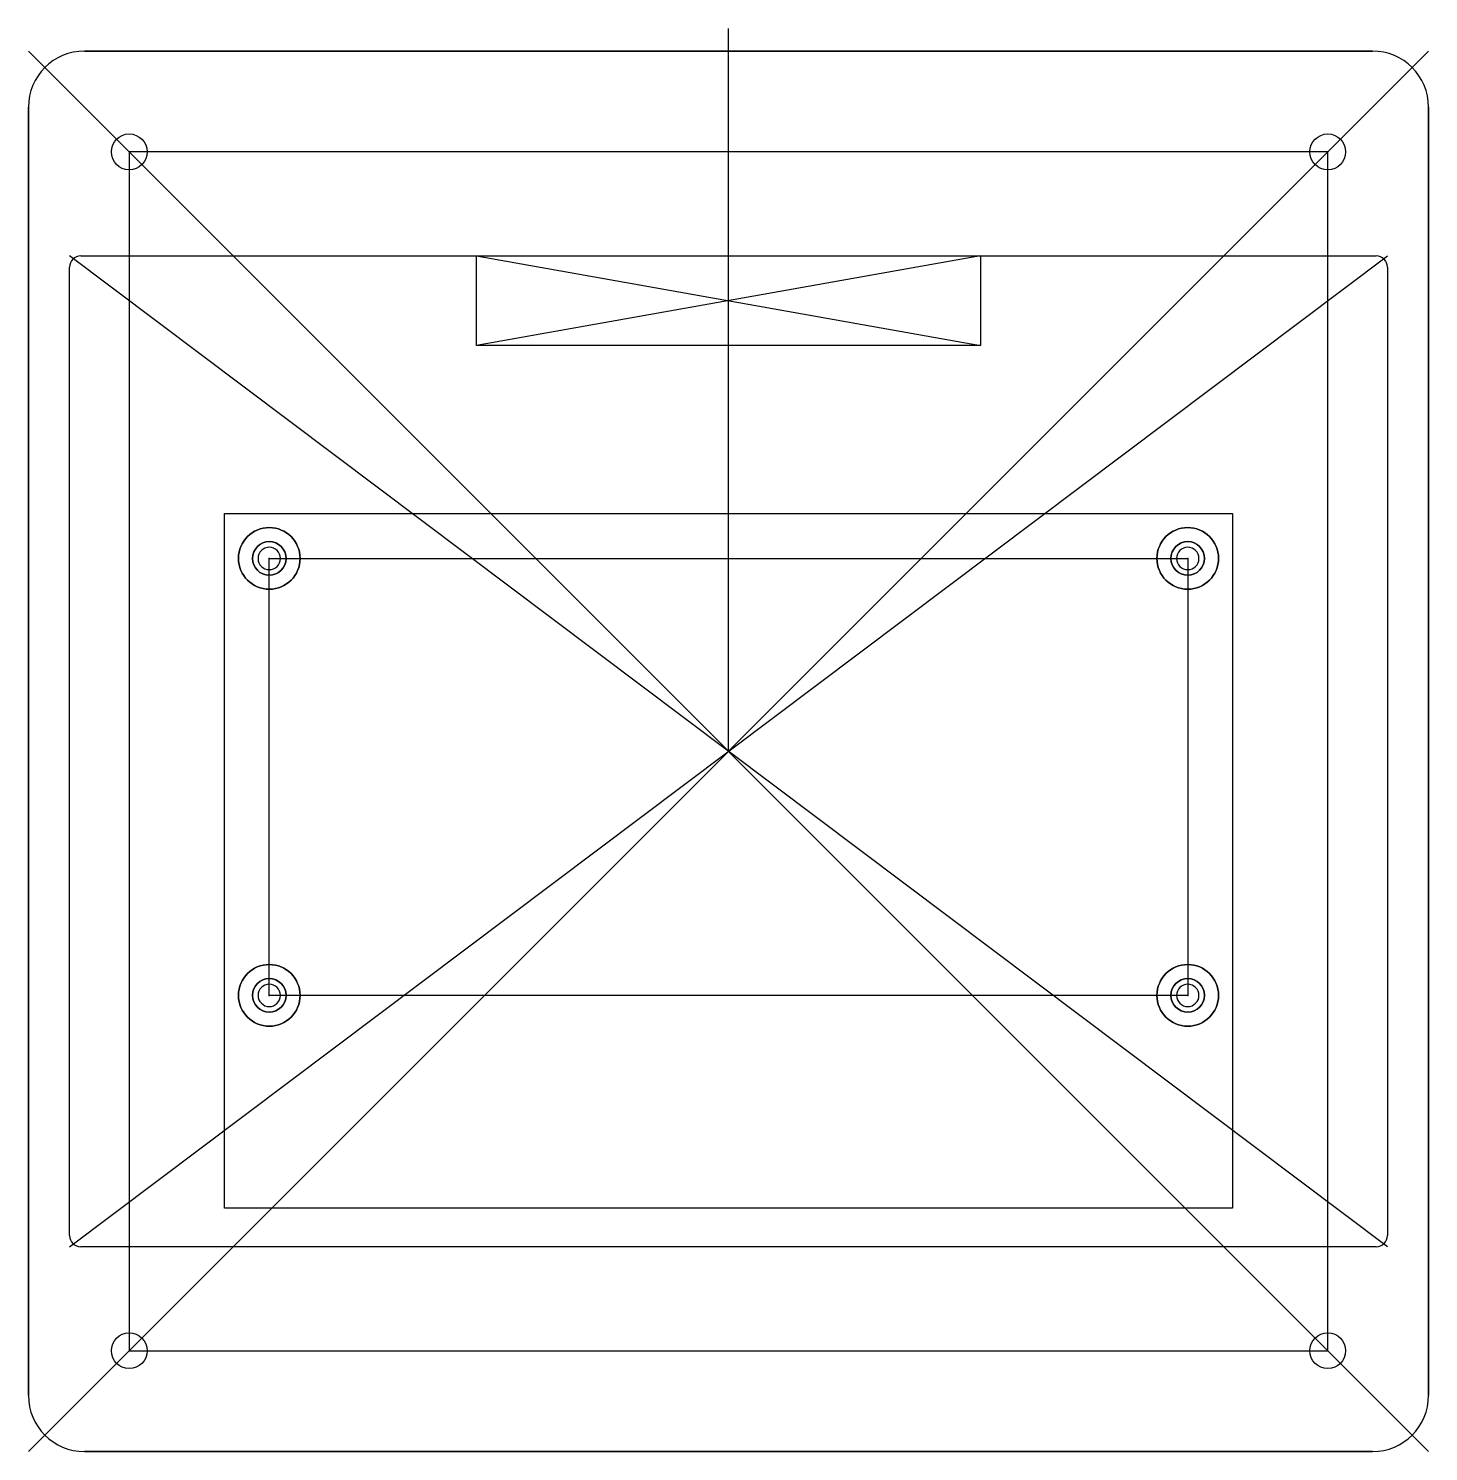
# Model space of a CAD drawing. Header units: centimetres. Extents: x -6.2 to 6.2, y -6.2 to 6.5.
import ezdxf

# ---------------------------------------------------------------- set-up
doc = ezdxf.new("R2010")
doc.units = ezdxf.units.CM
doc.header["$MEASUREMENT"] = 0
for name, color, linetype in [('3PB-5 v1_Sketch1', 7, 'Continuous'), ('3PB-5 v1_Sketch2', 7, 'Continuous'), ('3PB-5 v1_Sketch3', 7, 'Continuous'), ('3PB-5 v1_Sketch4', 7, 'Continuous'), ('3PB-5 v1_Sketch5', 7, 'Continuous'), ('PCB v12_Sketch1', 7, 'Continuous'), ('PCB v12_Sketch3', 7, 'Continuous'), ('PCB v12_Sketch4', 7, 'Continuous'), ('PCB v12_Sketch5', 7, 'Continuous')]:
    doc.layers.add(name, color=color, linetype=linetype)

# ---------------------------------------------------------------- blocks, each defined once
blk = doc.blocks.new('3PB-5v1')
at = {"layer": '3PB-5 v1_Sketch1'}
blk.add_circle((0, 0), 0.275, dxfattribs=at)
blk.add_point((0, 0), dxfattribs=at)
at = {"layer": '3PB-5 v1_Sketch2', "extrusion": (0, 0, -1)}
for radius in [0.275, 0.15]:
    blk.add_circle((0, 0), radius, dxfattribs=at)
at = {"layer": '3PB-5 v1_Sketch2'}
blk.add_point((0, 0), dxfattribs=at)
at = {"layer": '3PB-5 v1_Sketch3', "extrusion": (0, 0, -1)}
blk.add_circle((0, 0, 0.3), 0.1, dxfattribs=at)
at = {"layer": '3PB-5 v1_Sketch3'}
blk.add_point((0, 0, -0.3), dxfattribs=at)
at = {"layer": '3PB-5 v1_Sketch4'}
blk.add_point((0, 0, -0.3), dxfattribs=at)
at = {"layer": '3PB-5 v1_Sketch5'}
blk.add_circle((0, 0, 0.5), 0.275, dxfattribs=at)
blk.add_point((0, 0, 0.5), dxfattribs=at)

msp = doc.modelspace()

# ---------------------------------------------------------------- linework, layer by layer
at = {"layer": 'PCB v12_Sketch1'}
for p, q in [((-6.25, -6.25), (6.25, 6.25)), ((6.25, -6.25), (-6.25, 6.25)), ((-5.75, 6.25), (5.75, 6.25)), ((-6.25, -5.75), (-6.25, 5.75)), ((6.25, 5.75), (6.25, -5.75)), ((-5.35, 5.35), (5.35, -5.35)), ((-5.35, 5.35), (-5.35, -5.35)), ((-5.35, -5.35), (5.35, 5.35)), ((5.35, 5.35), (-5.35, 5.35)), ((5.35, -5.35), (5.35, 5.35)), ((-5.35, -5.35), (5.35, -5.35)), ((5.75, -6.25), (-5.75, -6.25))]:
    msp.add_line(p, q, dxfattribs=at)
for centre in [(-5.35, 5.35), (5.35, 5.35), (-5.35, -5.35), (5.35, -5.35)]:
    msp.add_circle(centre, 0.16, dxfattribs=at)
for centre, start, end in [((-5.75, 5.75), 90, 180), ((5.75, 5.75), 0, 90), ((-5.75, -5.75), 180, 270), ((5.75, -5.75), 270, 0)]:
    msp.add_arc(centre, 0.5, start, end, dxfattribs=at)
msp.add_point((0, 0), dxfattribs=at)
msp.add_point((0, 0), dxfattribs=at)
at = {"layer": 'PCB v12_Sketch3'}
for p, q in [((5.75, 6.25, 0.16), (-5.75, 6.25, 0.16)), ((-6.25, 5.75, 0.16), (-6.25, -5.75, 0.16)), ((6.25, -5.75, 0.16), (6.25, 5.75, 0.16)), ((-5.8825, -4.4215, 0.16), (5.8825, 4.4215, 0.16)), ((5.8825, -4.4215, 0.16), (-5.8825, 4.4215, 0.16)), ((-5.8825, -4.3215, 0.16), (-5.8825, 4.3215, 0.16)), ((-5.7825, 4.4215, 0.16), (5.7825, 4.4215, 0.16)), ((5.8825, 4.3215, 0.16), (5.8825, -4.3215, 0.16)), ((5.7825, -4.4215, 0.16), (-5.7825, -4.4215, 0.16)), ((-5.75, -6.25, 0.16), (5.75, -6.25, 0.16))]:
    msp.add_line(p, q, dxfattribs=at)
for centre in [(-5.35, 5.35, 0.16), (5.35, 5.35, 0.16), (-5.35, -5.35, 0.16), (5.35, -5.35, 0.16)]:
    msp.add_circle(centre, 0.16, dxfattribs=at)
for centre, radius, start, end in [((-5.75, 5.75, 0.16), 0.5, 90, 180), ((5.75, 5.75, 0.16), 0.5, 0, 90), ((-5.7825, 4.3215, 0.16), 0.1, 90, 180), ((5.7825, 4.3215, 0.16), 0.1, 0, 90), ((-5.7825, -4.3215, 0.16), 0.1, 180, 270), ((5.7825, -4.3215, 0.16), 0.1, 270, 0), ((-5.75, -5.75, 0.16), 0.5, 180, 270), ((5.75, -5.75, 0.16), 0.5, 270, 0)]:
    msp.add_arc(centre, radius, start, end, dxfattribs=at)
msp.add_point((0, 0, 0.16), dxfattribs=at)
msp.add_point((0, 0, 0.16), dxfattribs=at)
at = {"layer": 'PCB v12_Sketch4'}
for p, q in [((0, 0, 0.16), (0, 6.4516, 0.16)), ((-5.7825, 4.4215, 0.16), (5.7825, 4.4215, 0.16)), ((-2.25, 3.6215, 0.16), (-2.25, 4.4215, 0.16)), ((2.25, 4.4215, 0.16), (-2.25, 3.6215, 0.16)), ((-2.25, 4.4215, 0.16), (2.25, 3.6215, 0.16)), ((-2.25, 4.4215, 0.16), (2.25, 4.4215, 0.16)), ((2.25, 4.4215, 0.16), (2.25, 3.6215, 0.16)), ((2.25, 3.6215, 0.16), (-2.25, 3.6215, 0.16))]:
    msp.add_line(p, q, dxfattribs=at)
for p in [(0, 4.0215, 0.16), (0, 0, 0.16)]:
    msp.add_point(p, dxfattribs=at)
at = {"layer": 'PCB v12_Sketch5'}
for p, q in [((5.75, 6.25, 0.16), (-5.75, 6.25, 0.16)), ((-6.25, 5.75, 0.16), (-6.25, -5.75, 0.16)), ((6.25, -5.75, 0.16), (6.25, 5.75, 0.16)), ((-2.25, 4.4215, 0.16), (2.25, 4.4215, 0.16)), ((-2.25, 3.6215, 0.16), (-2.25, 4.4215, 0.16)), ((2.25, 4.4215, 0.16), (2.25, 3.6215, 0.16)), ((2.25, 3.6215, 0.16), (-2.25, 3.6215, 0.16)), ((-4.5, 2.1215, 0.16), (4.5, 2.1215, 0.16)), ((-4.5, -4.0785, 0.16), (-4.5, 2.1215, 0.16)), ((4.5, 2.1215, 0.16), (4.5, -4.0785, 0.16)), ((-4.1, 1.7215, 0.16), (4.1, 1.7215, 0.16)), ((-4.1, -2.1785, 0.16), (-4.1, 1.7215, 0.16)), ((4.1, 1.7215, 0.16), (4.1, -2.1785, 0.16)), ((4.1, -2.1785, 0.16), (-4.1, -2.1785, 0.16)), ((4.5, -4.0785, 0.16), (-4.5, -4.0785, 0.16)), ((-5.75, -6.25, 0.16), (5.75, -6.25, 0.16))]:
    msp.add_line(p, q, dxfattribs=at)
for centre, radius in [((-5.35, 5.35, 0.16), 0.16), ((5.35, 5.35, 0.16), 0.16), ((-4.1, 1.7215, 0.16), 0.15), ((4.1, 1.7215, 0.16), 0.15), ((-4.1, -2.1785, 0.16), 0.15), ((4.1, -2.1785, 0.16), 0.15), ((-5.35, -5.35, 0.16), 0.16), ((5.35, -5.35, 0.16), 0.16)]:
    msp.add_circle(centre, radius, dxfattribs=at)
for centre, start, end in [((-5.75, 5.75, 0.16), 90, 180), ((5.75, 5.75, 0.16), 0, 90), ((-5.75, -5.75, 0.16), 180, 270), ((5.75, -5.75, 0.16), 270, 0)]:
    msp.add_arc(centre, 0.5, start, end, dxfattribs=at)
msp.add_point((0, 0, 0.16), dxfattribs=at)

# ---------------------------------------------------------------- block references
for p in [(-4.1, 1.7215, 0.16), (4.1, 1.7215, 0.16), (-4.1, -2.1785, 0.16), (4.1, -2.1785, 0.16)]:
    msp.add_blockref('3PB-5v1', p)

doc.saveas('drawing.dxf')
